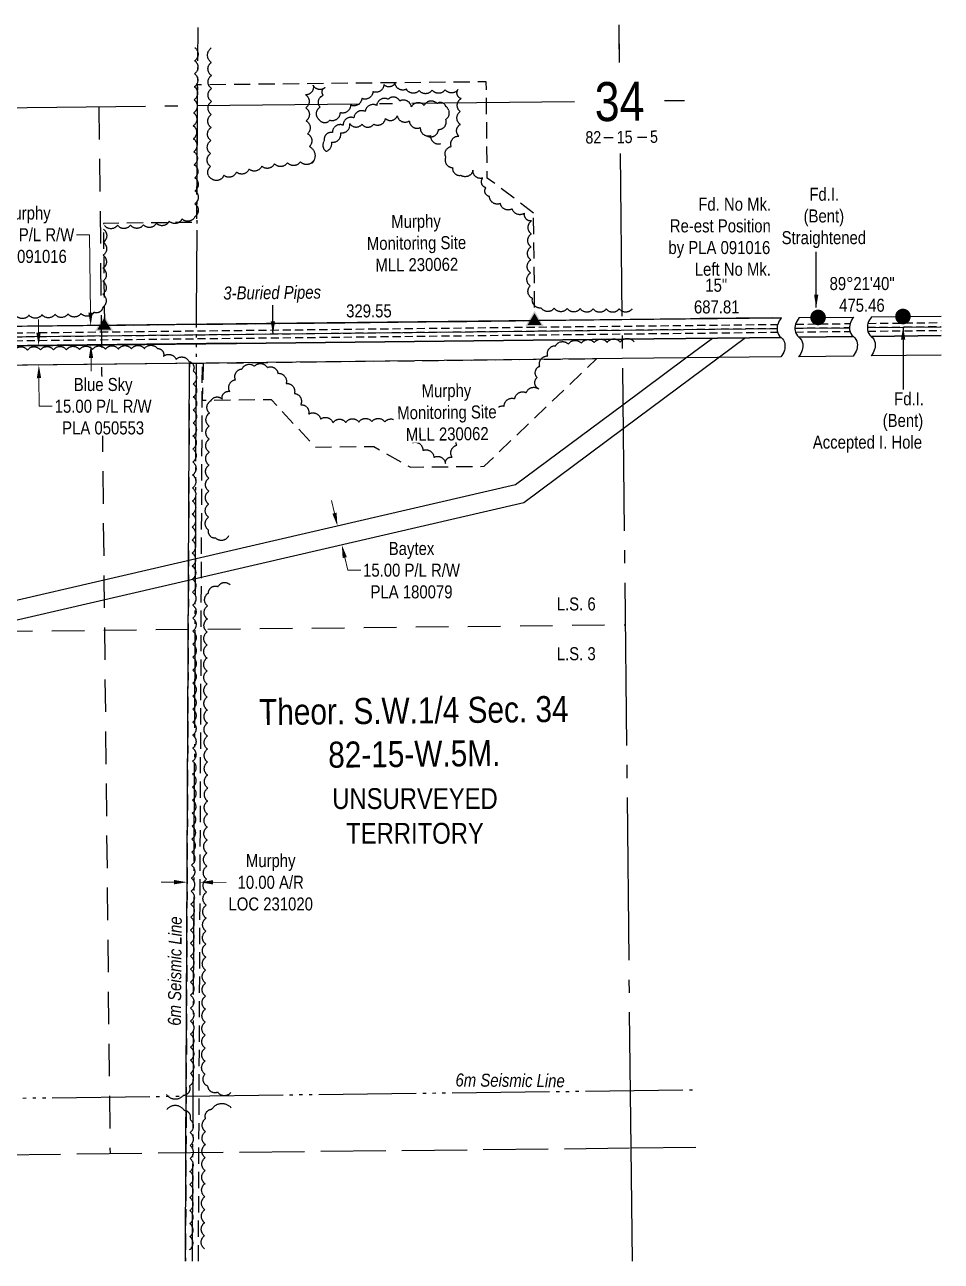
# Model space of a CAD drawing. Extents: x 543947 to 547895, y 6222412 to 6225211.
# Drawn here: x 545600 to 546305, y 6222412 to 6223363 of the extents above; entities that cross this region are included whole.
import ezdxf
from ezdxf.enums import TextEntityAlignment as Align

# ---------------------------------------------------------------- set-up
doc = ezdxf.new("R2010")
doc.units = 0
doc.header["$LTSCALE"] = 5
doc.header["$PDSIZE"] = 0.5
for name, pattern in [('0', [1, 1, 0]), ('foc-ACCESSROAD', [3.75, 2.5, -1.25]), ('foc-LSD', [8, 5, -3]), ('foc-QUARTERLINE', [33, 25, -3, 2, -3]), ('foc-SEISMIC', [20.5, 15, -1, 0.5, -1, 0.5, -1, 0.5, -1]), ('foc-UNSURVEYED', [12.5, 10, -2.5]), ('UG_PIPE', [1.875, 1.25, -0.625])]:
    doc.linetypes.add(name, pattern=pattern)
doc.layers.get('Defpoints').update_dxf_attribs({"color": 9})
for name, color, linetype in [('10', 1, 'Continuous'), ('9', 3, 'Continuous'), ('AS-PIPE-UG', 44, 'UG_PIPE'), ('AS-SEISMIC', 224, 'foc-SEISMIC'), ('C-AR', 13, 'foc-ACCESSROAD'), ('C-RW', 13, 'Continuous'), ('C-SYMBOL', 7, 'Continuous'), ('C-WS', 13, 'foc-ACCESSROAD'), ('F-RW', 190, 'Continuous'), ('L-BD', 7, 'Continuous'), ('L-MON', 1, 'Continuous'), ('L-QSEC', 8, 'foc-QUARTERLINE'), ('L-SECTION-LSD', 7, 'foc-LSD'), ('L-SYMBOL', 7, 'Continuous'), ('L-UNS-T', 3, 'Continuous'), ('L-USEC', 7, 'foc-UNSURVEYED'), ('T-BUSH', 110, '0')]:
    doc.layers.add(name, color=color, linetype=linetype)
for name, color, linetype, lineweight in [('C-AR-T', 13, 'Continuous', 9), ('C-RW-T', 13, 'Continuous', 9), ('C-WS-T', 13, 'Continuous', 9), ('F-RW-T', 190, 'Continuous', 9), ('T-TEXT', 48, 'Continuous', 18)]:
    doc.layers.add(name, color=color, linetype=linetype, lineweight=lineweight)
doc.styles.add('100L', font='ARIALN.TTF', dxfattribs={"height": 11})
doc.styles.add('175L', font='ARIALN.TTF', dxfattribs={"height": 20})
doc.styles.add('80', font='ARIALN.TTF', dxfattribs={"height": 10})
doc.styles.add('80CG', font='ARIALN.TTF', dxfattribs={"height": 10})
doc.styles.add('80L', font='ARIALN.TTF', dxfattribs={"height": 10})
doc.styles.add('SIMPLEX', font='ARIALN.TTF')
doc.dimstyles.new('Compass 5 000', dxfattribs={"dimscale": 5, "dimtxt": 9, "dimasz": 2, "dimexe": 0.2, "dimexo": 0.0625, "dimgap": 0.5, "dimtad": 0, "dimtih": 1, "dimtoh": 1, "dimzin": 0, "dimdsep": 46, "dimtxsty": '80CG', "dimcen": 0.1, "dimse1": 1, "dimse2": 1, "dimclrd": 256, "dimclrt": 256, "dimaunit": 1, "dimadec": 4, "dimazin": 0, "dimtfac": 0.06, "dimtofl": 0, "dimtmove": 0, "dimatfit": 1, "dimfxl": 0.2, "dimtolj": 1, "dimtzin": 0, "dimlwd": -1, "dimarcsym": 0})

# ---------------------------------------------------------------- blocks, each defined once
blk = doc.blocks.new('L-SECLBL')
at = {"layer": '9', "color": 7}
for p, q in [((-5.08, -27.83), (-12.29, -27.83)), ((20.7, -27.83), (13.5, -27.83))]:
    blk.add_line(p, q, dxfattribs=at)
at = {"layer": '10', "color": 2, "style": 'SIMPLEX'}
blk.add_attdef('SEC', text='', height=30, dxfattribs=at).set_placement((0, 0), align=Align.MIDDLE)
at = {"layer": '10', "color": 5, "style": '80L'}
blk.add_attdef('TWP', text='', height=9.5, dxfattribs=at).set_placement((-14.43, -27.37), align=Align.MIDDLE_RIGHT)
blk.add_attdef('RGE', text='', height=9.5, dxfattribs=at).set_placement((3.62, -27.37), align=Align.MIDDLE_CENTER)
blk.add_attdef('MER', text='', height=9.5, dxfattribs=at).set_placement((23.17, -27.37), align=Align.MIDDLE_LEFT)
blk = doc.blocks.new('*D416')
at = {"layer": 'C-AR-T', "transparency": 16777216}
for p, q in [((545715.01, 6222703.6), (545705.01, 6222703.64)), ((545745, 6222703.47), (545755, 6222703.43))]:
    blk.add_line(p, q, dxfattribs=at)
for points in [[(545715.01, 6222705.27), (545715, 6222701.93), (545725.01, 6222703.56)], [(545745.01, 6222705.14), (545745, 6222701.8), (545735, 6222703.51)]]:
    blk.add_solid(points, dxfattribs=at)
at = {"layer": 'Defpoints', "color": 0, "transparency": 16777216}
for p in [(545725.01, 6222703.98), (545735, 6222703.93), (545735, 6222703.51)]:
    blk.add_point(p, dxfattribs=at)
at = {"layer": 'C-AR-T', "transparency": 16777216, "insert": (545789.29, 6222703.43), "char_height": 10, "attachment_point": 5, "style": '80CG'}
blk.add_mtext('\\A1;Murphy\\P10.00 A/R\\PLOC 231020', dxfattribs=at)
blk = doc.blocks.new('*D418')
at = {"layer": 'C-RW-T', "transparency": 16777216}
for p, q in [((545650.07, 6223201.11), (545640.07, 6223201.11)), ((545650.73, 6223141.34), (545650.07, 6223201.11)), ((545651.13, 6223106.38), (545651.24, 6223096.38))]:
    blk.add_line(p, q, dxfattribs=at)
for points in [[(545652.4, 6223141.36), (545649.07, 6223141.32), (545650.85, 6223131.34)], [(545652.79, 6223106.39), (545649.46, 6223106.36), (545651.01, 6223116.38)]]:
    blk.add_solid(points, dxfattribs=at)
at = {"layer": 'Defpoints', "color": 0, "transparency": 16777216}
for p in [(545650.85, 6223131.34), (545843.62, 6223133.49), (545843.78, 6223118.53)]:
    blk.add_point(p, dxfattribs=at)
at = {"layer": 'C-RW-T', "transparency": 16777216, "insert": (545600.98, 6223201.11), "char_height": 10, "attachment_point": 5, "style": '80CG'}
blk.add_mtext('\\A1;Murphy\\P15.00 P/L R/W\\PPLA 091016', dxfattribs=at)
blk = doc.blocks.new('*D424')
at = {"layer": 'Defpoints', "color": 0, "transparency": 16777216}
for p in [(545883.67, 6223118.97), (545611, 6223100.93), (545883.84, 6223103.97)]:
    blk.add_point(p, dxfattribs=at)
at = {"layer": 'F-RW-T', "transparency": 16777216}
for p, q in [((545610.72, 6223125.94), (545610.61, 6223135.94)), ((545611.11, 6223090.93), (545611.35, 6223069.31)), ((545611.35, 6223069.31), (545621.35, 6223069.31))]:
    blk.add_line(p, q, dxfattribs=at)
for points in [[(545612.38, 6223125.95), (545609.05, 6223125.92), (545610.83, 6223115.94)], [(545612.77, 6223090.95), (545609.44, 6223090.91), (545611, 6223100.93)]]:
    blk.add_solid(points, dxfattribs=at)
at = {"layer": 'F-RW-T', "transparency": 16777216, "insert": (545660.43, 6223069.31), "char_height": 10, "attachment_point": 5, "style": '80CG', "bg_fill": 3, "box_fill_scale": 1.1, "bg_fill_color": 256, "bg_fill_true_color": 13158600, "bg_fill_transparency": 0}
blk.add_mtext('\\A1;Blue Sky\\P15.00 P/L R/W\\PPLA 050553', dxfattribs=at)
blk = doc.blocks.new('*D425')
at = {"layer": 'Defpoints', "color": 0, "transparency": 16777216}
for p in [(545840.6, 6222977.39), (545646.2, 6222932.39), (545649.58, 6222917.78)]:
    blk.add_point(p, dxfattribs=at)
at = {"layer": 'F-RW-T', "transparency": 16777216}
for p, q in [((545838.34, 6222987.14), (545836.09, 6222996.88)), ((545846.23, 6222953.04), (545848.49, 6222943.3)), ((545848.49, 6222943.3), (545858.49, 6222943.3))]:
    blk.add_line(p, q, dxfattribs=at)
for points in [[(545839.96, 6222987.51), (545836.72, 6222986.76), (545840.6, 6222977.39)], [(545847.86, 6222953.42), (545844.61, 6222952.67), (545843.98, 6222962.79)]]:
    blk.add_solid(points, dxfattribs=at)
at = {"layer": 'F-RW-T', "transparency": 16777216, "insert": (545897.58, 6222943.3), "char_height": 10, "attachment_point": 5, "style": '80CG'}
blk.add_mtext('\\A1;Baytex\\P15.00 P/L R/W\\PPLA 180079', dxfattribs=at)
blk = doc.blocks.new('fdia')
at = {"color": 255, "const_width": 1}
blk.add_lwpolyline([(-0.5, 0, 1), (0.5, 0, 1)], format="xyb", close=True, dxfattribs=at)
blk = doc.blocks.new('Fdiaa')
blk.add_blockref('fdia', (0, 0))
blk = doc.blocks.new('fdib')
at = {"color": 1, "const_width": 1.6}
blk.add_lwpolyline([(-0.4, 0, 1), (0.4, 0, 1)], format="xyb", close=True, dxfattribs=at)
at = {"color": 1}
blk.add_circle((0, 0), 0.8, dxfattribs=at)
blk = doc.blocks.new('Fdibb')
blk.add_blockref('fdib', (0, 0))
blk = doc.blocks.new('fdicc')
for name in ['Fdibb', 'Fdiaa']:
    blk.add_blockref(name, (0, 0))
blk = doc.blocks.new('FDI')
blk.add_blockref('fdicc', (0, 0))
blk = doc.blocks.new('STRIA')
blk.add_hatch(color=255).paths.add_polyline_path([(-0.04, 1.52), (-1.47, -0.87), (1.39, -0.87)])
blk = doc.blocks.new('STRIAA')
blk.add_blockref('STRIA', (0, 0))
blk = doc.blocks.new('STRIB')
at = {"color": 1}
blk.add_solid([(-1.12, -0.67), (-0.04, 1.13), (1.04, -0.67)], dxfattribs=at)
blk = doc.blocks.new('STRIBB')
blk.add_blockref('STRIB', (0, 0))
blk = doc.blocks.new('STRICC')
for name in ['STRIAA', 'STRIBB']:
    blk.add_blockref(name, (0, 0))
blk = doc.blocks.new('fdspike')
blk.add_blockref('STRICC', (0, 0))

msp = doc.modelspace()

# ---------------------------------------------------------------- linework, layer by layer
at = {"layer": 'AS-PIPE-UG', "flags": 128}
for points in [[(545216.951, 6223118.541), (546178.677, 6223129.237)], [(545217.345, 6223121.544), (546179.181, 6223132.241)], [(545217.424, 6223115.547), (546179.04, 6223126.242)], [(546192.441, 6223129.39), (546234.332, 6223129.856)], [(546192.804, 6223126.395), (546234.697, 6223126.861)], [(546192.945, 6223132.394), (546234.836, 6223132.86)], [(546248.096, 6223130.009), (546304.963, 6223130.641)], [(546248.461, 6223127.014), (546304.963, 6223127.642)], [(546248.6, 6223133.013), (546304.963, 6223133.64)]]:
    msp.add_lwpolyline(points, dxfattribs=at)
at = {"layer": 'AS-SEISMIC', "flags": 128}
for points in [[(545729.143, 6222412.247), (545732.297, 6223140.373), (545733.384, 6223360.395)], [(545211.318, 6222532.968), (546115.695, 6222543.998)]]:
    msp.add_lwpolyline(points, dxfattribs=at)
at = {"layer": 'C-AR', "flags": 128}
msp.add_lwpolyline([(545733.739, 6222412.247), (545736.734, 6223102.335), (545726.738, 6223102.226), (545723.744, 6222412.247)], dxfattribs=at)
at = {"layer": 'C-RW'}
for points in [[(545219.959, 6223126.699), (545238.379, 6223126.899), (545268.537, 6223127.227), (545762.755, 6223132.596), (545822.724, 6223133.257), (546059.311, 6223135.9), (546181.943, 6223137.27)], [(545219.959, 6223126.699), (545238.379, 6223126.899), (545268.537, 6223127.227), (545762.755, 6223132.596), (545822.724, 6223133.257), (546059.311, 6223135.9), (546181.943, 6223137.27)], [(546195.707, 6223137.424), (546237.598, 6223137.892)], [(546195.707, 6223137.424), (546237.598, 6223137.892)], [(546251.363, 6223138.046), (546304.963, 6223138.644)], [(546251.363, 6223138.046), (546304.963, 6223138.644)], [(546181.708, 6223122.289), (546059.472, 6223120.928), (545762.957, 6223117.63), (545268.695, 6223112.226), (545238.537, 6223111.896), (545220.239, 6223111.696)], [(546181.708, 6223122.289), (546059.472, 6223120.928), (545762.957, 6223117.63), (545268.695, 6223112.226), (545238.537, 6223111.896), (545220.239, 6223111.696)], [(546237.366, 6223122.908), (546195.472, 6223122.442)], [(546237.366, 6223122.908), (546195.472, 6223122.442)], [(546304.963, 6223123.66), (546251.13, 6223123.061)], [(546304.963, 6223123.66), (546251.13, 6223123.061)]]:
    msp.add_lwpolyline(points, dxfattribs=at)
at = {"layer": 'C-WS', "flags": 128}
for points in [[(545991.457, 6223217.833), (545955.845, 6223244.72), (545955.064, 6223318.631), (545732.774, 6223316.283), (545732.166, 6223210.606), (545660.601, 6223209.85), (545661.452, 6223131.495), (545992.378, 6223135.157)], [(545737.46, 6223102.191), (545736.611, 6223074.005), (545789.557, 6223074.595), (545823.539, 6223037.947), (545868.616, 6223038.45), (545896.718, 6223022.554), (545953.389, 6223023.185), (546039.883, 6223105.711)]]:
    msp.add_lwpolyline(points, close=True, dxfattribs=at)
at = {"layer": 'Defpoints', "color": 3}
for p, q in [((546182.003, 6223137.341), (545159.645, 6223126.112)), ((546182.003, 6223137.341), (545762.746, 6223132.736)), ((546174.893, 6223137.263), (546119.403, 6223136.654)), ((545762.746, 6223132.736), (545220.019, 6223126.775)), ((545762.911, 6223117.744), (545220.124, 6223111.783)), ((545763.075, 6223102.752), (545219.853, 6223096.786)), ((545724.106, 6222495.702), (545726.738, 6223102.226)), ((545726.738, 6223102.226), (545736.734, 6223102.335)), ((545723.744, 6222412.247), (545724.106, 6222495.702))]:
    msp.add_line(p, q, dxfattribs=at)
at = {"layer": 'Defpoints'}
for p, q in [((546178.746, 6223128.817), (545216.95, 6223118.619)), ((546234.445, 6223129.408), (546192.439, 6223128.963)), ((546304.963, 6223130.156), (546248.094, 6223129.553))]:
    msp.add_line(p, q, dxfattribs=at)
at = {"layer": 'F-RW'}
for points in [[(545220.239, 6223111.696), (545238.537, 6223111.896), (545268.695, 6223112.226), (545762.957, 6223117.63), (546059.472, 6223120.928), (546181.708, 6223122.289)], [(546195.472, 6223122.442), (546237.366, 6223122.908)], [(546251.13, 6223123.061), (546304.963, 6223123.66)], [(546181.509, 6223107.278), (546059.633, 6223105.922), (545763.122, 6223102.623), (545268.854, 6223097.231), (545238.695, 6223096.902), (545220.347, 6223096.701)], [(546237.162, 6223107.898), (546195.273, 6223107.431)], [(546304.963, 6223108.652), (546250.926, 6223108.051)]]:
    msp.add_lwpolyline(points, dxfattribs=at)
at = {"layer": 'L-BD', "flags": 128}
for points in [[(546181.943, 6223137.27, 0.0981962), (546179.177, 6223132.228, 0.1150249), (546178.799, 6223127.316, 0.1891018), (546181.726, 6223122.274, -0.1891018), (546184.652, 6223117.232, -0.1150249), (546184.274, 6223112.32, -0.0981962), (546181.509, 6223107.278)], [(546195.707, 6223137.423, 0.0981962), (546192.941, 6223132.381, 0.1150249), (546192.563, 6223127.469, 0.1891018), (546195.49, 6223122.427, -0.1891018), (546198.417, 6223117.385, -0.1150249), (546198.038, 6223112.473, -0.0981962), (546195.273, 6223107.431)], [(546237.598, 6223137.892, 0.0981962), (546234.833, 6223132.85, 0.1150249), (546234.454, 6223127.938, 0.1891018), (546237.381, 6223122.896, -0.1891018), (546240.308, 6223117.854, -0.1150249), (546239.929, 6223112.942, -0.0981962), (546237.164, 6223107.9)], [(546251.362, 6223138.045, 0.0981962), (546248.597, 6223133.003, 0.1150249), (546248.218, 6223128.091, 0.1891018), (546251.145, 6223123.049, -0.1891018), (546254.072, 6223118.007, -0.1150249), (546253.693, 6223113.095, -0.0981962), (546250.928, 6223108.053)]]:
    msp.add_lwpolyline(points, format="xyb", dxfattribs=at)
at = {"layer": 'L-QSEC'}
for p, q in [((546056.913, 6223362.535), (546057.225, 6223333.572)), ((546057.01, 6223353.562), (546057.225, 6223333.572)), ((546022.872, 6223303.22), (545256.79, 6223295.128)), ((546107.522, 6223304.114), (546092.171, 6223303.952)), ((546057.977, 6223263.608), (546066.195, 6222499.316)), ((546066.195, 6222499.316), (546067.131, 6222412.247))]:
    msp.add_line(p, q, dxfattribs=at)
at = {"layer": 'L-SECTION-LSD'}
for p, q in [((545657.169, 6223299.357), (545665.741, 6222495.085)), ((545261.038, 6222892.992), (546061.871, 6222901.451))]:
    msp.add_line(p, q, dxfattribs=at)
at = {"layer": 'L-USEC'}
for p, q in [((545265.286, 6222490.855), (546066.195, 6222499.315)), ((545265.286, 6222490.855), (546066.195, 6222499.315)), ((546066.195, 6222499.315), (546116.17, 6222499.843))]:
    msp.add_line(p, q, dxfattribs=at)
at = {"layer": 'T-BUSH', "flags": 128}
for points in [[(545730.891, 6223344.909, -0.520567), (545730.779, 6223334.909, -0.5205671), (545730.667, 6223324.91, -0.5205671), (545730.554, 6223314.911, -0.5205671), (545730.321, 6223304.914, -0.5205671), (545730.033, 6223294.918, -0.5205671), (545729.744, 6223284.922, -0.5205671), (545729.767, 6223274.927, -0.5205671), (545730.131, 6223264.934, -0.5205671), (545730.494, 6223254.941, -0.5205671), (545730.858, 6223244.947, -0.5205671), (545731.06, 6223234.951, -0.5205671), (545730.993, 6223224.952, -0.5205671), (545730.925, 6223214.952, -0.5205671), (545721.105, 6223213.246, -0.5205671), (545711.246, 6223211.572, -0.5205671), (545701.387, 6223209.898, -0.5205671), (545691.481, 6223208.734, -0.5205671), (545681.482, 6223208.583, -0.5205671), (545671.483, 6223208.432, -0.5205671), (545661.485, 6223208.282)], [(545822.119, 6223258.053, -0.5205671), (545812.148, 6223257.289, -0.5205671), (545802.177, 6223256.524, -0.5205671), (545792.206, 6223255.759, -0.5205671), (545782.406, 6223253.877, -0.5205671), (545772.659, 6223251.641, -0.5205671), (545762.936, 6223249.306, -0.5205671), (545753.256, 6223246.797, -0.5205671), (545743.576, 6223244.289, -0.5205671), (545743.001, 6223253.531, -0.5205671), (545743.013, 6223263.531, -0.5205671), (545743.218, 6223273.529, -0.5205671), (545743.425, 6223283.527, -0.5205671), (545743.631, 6223293.525, -0.5205671), (545743.752, 6223303.523, -0.5205671), (545743.716, 6223313.523, -0.5205671), (545743.68, 6223323.523, -0.5205671), (545743.644, 6223333.523, -0.5205671), (545743.603, 6223344.689, -0.5205671)], [(546067.325, 6223144.303, -0.5205671), (546057.326, 6223144.22, -0.5205671), (546047.326, 6223144.138, -0.5205671), (546037.327, 6223144.179, -0.5205671), (546027.328, 6223144.342, -0.5205671), (546017.329, 6223144.504, -0.5205671), (546007.331, 6223144.667, -0.5205671), (545997.332, 6223144.83, -0.5205671), (545990.622, 6223152.223, -0.5205671), (545988.793, 6223161.787, -0.5205671), (545989.023, 6223171.784, -0.5205671), (545989.253, 6223181.782, -0.5205671), (545989.483, 6223191.779, -0.5205671), (545989.713, 6223201.776, -0.5205671), (545989.943, 6223211.774, -0.5205671), (545984.436, 6223217.694, -0.5205671), (545975.015, 6223221.013, -0.5205671), (545965.897, 6223225.119, -0.5205671), (545957.48, 6223230.506, -0.5205671), (545954.637, 6223237.264, -0.5205671), (545952.393, 6223244.73, -0.5205671), (545944.818, 6223250.67, -0.5205671), (545935.679, 6223246.612, -0.5205671), (545929.483, 6223252.406, -0.5205671), (545924.068, 6223260.813, -0.5205671), (545928.112, 6223268.932, -0.5205671), (545934.028, 6223276.994, -0.5205671), (545935.147, 6223285.914, -0.5205671), (545934.995, 6223295.794, -0.5205671), (545935.738, 6223305.767, -0.5205671), (545933.463, 6223312.863, -0.5205671), (545923.466, 6223312.602, -0.5205671), (545913.47, 6223312.32, -0.5205671), (545903.477, 6223311.968, -0.5205671), (545893.709, 6223312.976, -0.5205671), (545884.874, 6223317.662, -0.5205671), (545876.29, 6223316.49, -0.5205671), (545867.885, 6223311.07, -0.5205671), (545859.353, 6223305.859, -0.5205671), (545850.739, 6223300.779, -0.5205671), (545842.594, 6223295.012, -0.5205671), (545834.617, 6223289.011, -0.5205671), (545826.961, 6223289.213, -0.5205671), (545827.234, 6223299.209, -0.5205671), (545829.759, 6223308.314, -0.5205671), (545831.139, 6223314.337, -0.5205671), (545821.866, 6223316.192, -0.5205671), (545816.175, 6223308.699, -0.5205671), (545816.336, 6223298.7, -0.5205671), (545816.496, 6223288.701, -0.5205671), (545817.572, 6223278.776, -0.5205671), (545819.002, 6223268.879, -0.5205671), (545820.874, 6223255.925, -0.5205671)], [(545909.771, 6223276.885, 0.5205671), (545918.325, 6223282.064, 0.5205671), (545923.973, 6223289.679, 0.5205671), (545924.067, 6223299.55, 0.5205671), (545917.232, 6223301.936, 0.5205671), (545907.325, 6223300.573, 0.5205671), (545897.451, 6223299.407, 0.5205671), (545888.513, 6223303.892, 0.5205671), (545879.613, 6223305.248, 0.5205671), (545870.787, 6223300.547, 0.5205671), (545861.961, 6223295.847, 0.5205671), (545853.229, 6223290.989, 0.5205671), (545844.968, 6223285.354, 0.5205671), (545836.708, 6223279.718, 0.5205671), (545830.469, 6223273.442, 0.3991351), (545831.77, 6223265.252, 0.5205671)], [(545831.77, 6223265.252, 0.392856), (545836.147, 6223272.296, 0.5205671), (545843.096, 6223279.486, 0.5205671), (545850.045, 6223286.677, 0.5205671), (545859.504, 6223286.093, 0.5205671), (545868.512, 6223286.151, 0.5205671), (545877.541, 6223290.45, 0.5205671), (545886.615, 6223292.41, 0.5205671), (545895.876, 6223288.637, 0.5205671), (545904.319, 6223283.452, 0.5205671), (545912.198, 6223277.294, 0.5205671), (545920.012, 6223271.188, 0.5205671)], [(545660.644, 6223205.345, -0.5205671), (545660.537, 6223195.35, -0.5205671), (545660.43, 6223185.356, -0.5205671), (545660.323, 6223175.361, -0.5205671), (545660.216, 6223165.367, -0.5205671), (545660.177, 6223155.371, -0.5205671), (545660.154, 6223145.376, -0.5205671), (545653.328, 6223141.614, -0.5205671), (545643.373, 6223140.718, -0.5205671), (545633.388, 6223140.318, -0.5205671), (545623.398, 6223140.028, -0.5205671), (545613.407, 6223139.737, -0.5205671), (545603.416, 6223139.446, -0.5205671), (545593.425, 6223139.155, -0.5205671), (545583.434, 6223138.864, -0.5205671), (545573.443, 6223138.574, -0.5205671), (545563.452, 6223138.283, -0.5205671), (545553.46, 6223138.069, -0.5205671), (545543.465, 6223138.171, -0.5205671), (545533.471, 6223138.272, -0.5205671), (545523.476, 6223138.374, -0.5205671), (545513.481, 6223138.475, -0.5205671), (545503.487, 6223138.577, -0.5205671), (545493.492, 6223138.678, -0.5205671), (545487.532, 6223144.666, -0.5205671), (545483.833, 6223153.951, -0.5205671), (545480.134, 6223163.237, -0.5205671), (545474.02, 6223171.075, -0.5205671), (545467.531, 6223178.677, -0.5205671), (545460.948, 6223186.198, -0.5205671), (545454.364, 6223193.719, -0.5205671), (545446.684, 6223197.918, -0.5205671), (545436.915, 6223195.8, -0.5205671), (545427.147, 6223193.683, -0.5205671), (545417.379, 6223191.565, -0.5205671), (545407.665, 6223189.211, -0.5205671), (545397.96, 6223186.82, -0.5205671), (545388.255, 6223184.429, -0.5205671), (545378.55, 6223182.038, -0.5205671), (545368.78, 6223179.975, -0.5205671), (545362.093, 6223175.195, -0.5205671), (545360.332, 6223165.356, -0.5205671), (545358.572, 6223155.517, -0.5205671), (545357.117, 6223145.629, -0.5205671), (545353.992, 6223137.132, -0.5205671), (545343.997, 6223137.108, -0.5205671), (545334.001, 6223137.083, -0.5205671), (545324.006, 6223137.059, -0.5205671), (545314.011, 6223137.034, -0.5205671), (545308.122, 6223137.02, -0.5205671)], [(545432.603, 6223073.565, -0.1237998), (545434.916, 6223071.693, -0.5205671), (545444.906, 6223072.025, -0.5205671), (545452.081, 6223077.106, -0.5205671), (545457.165, 6223085.711, -0.5205671), (545462.25, 6223094.316, -0.5205671), (545467.334, 6223102.921, -0.5205671), (545472.419, 6223111.527, -0.5205671), (545482.271, 6223111.68, -0.5205671), (545492.266, 6223111.606, -0.5205671), (545502.261, 6223111.662, -0.5205671), (545512.256, 6223111.717, -0.5205671), (545522.251, 6223111.773, -0.5205671), (545532.246, 6223111.846, -0.5205671), (545542.24, 6223111.937, -0.5205671), (545552.235, 6223112.028, -0.5205671), (545562.23, 6223112.118, -0.5205671), (545572.225, 6223112.209, -0.5205671), (545582.219, 6223112.299, -0.5205671), (545592.214, 6223112.39, -0.5205671), (545602.209, 6223112.481, -0.5205671), (545612.204, 6223112.571, -0.5205671), (545622.199, 6223112.662, -0.5205671), (545632.193, 6223112.753, -0.5205671), (545642.188, 6223112.843, -0.5205671), (545652.182, 6223112.982, -0.5205671), (545662.177, 6223113.124, -0.5205671), (545672.171, 6223113.266, -0.5205671), (545682.165, 6223113.408, -0.5205671), (545692.159, 6223113.549, -0.5205671), (545702.153, 6223113.691, -0.5205671), (545706.813, 6223107.615, -0.5205671), (545716.561, 6223105.43, -0.5205671), (545726.402, 6223103.708, -0.5205671), (545729.62, 6223096.438, -0.5205671), (545729.681, 6223086.443, -0.5205671), (545729.742, 6223076.448, -0.5205671), (545729.662, 6223066.453, -0.5205671), (545729.573, 6223056.458, -0.5205671), (545729.485, 6223046.463, -0.5205671), (545729.397, 6223036.468, -0.5205671), (545729.308, 6223026.473, -0.5205671), (545729.22, 6223016.479, -0.5205671), (545729.131, 6223006.484, -0.5205671), (545729.043, 6222996.489, -0.5205671), (545728.955, 6222986.494, -0.5205671), (545728.866, 6222976.499, -0.5205671), (545728.778, 6222966.505, -0.5205671), (545728.86, 6222956.51, -0.5205671), (545728.958, 6222946.515, -0.5205671), (545729.056, 6222936.521, -0.5205671), (545729.155, 6222926.526, -0.5205671), (545729.253, 6222916.531, -0.5205671), (545729.313, 6222906.536, -0.5205671), (545729.347, 6222896.541, -0.5205671), (545729.381, 6222886.546, -0.5205671), (545729.402, 6222876.551, -0.5205671), (545729.381, 6222866.556, -0.5205671), (545729.36, 6222856.56, -0.5205671), (545729.34, 6222846.565, -0.5205671), (545729.319, 6222836.57, -0.5205671), (545729.299, 6222826.575, -0.5205671), (545729.278, 6222816.58, -0.5205671), (545729.258, 6222806.584, -0.5205671), (545729.237, 6222796.589, -0.5205671), (545729.216, 6222786.594, -0.5205671), (545729.196, 6222776.599, -0.5205671), (545729.129, 6222766.604, -0.5205671), (545728.978, 6222756.61, -0.5205671), (545728.826, 6222746.616, -0.5205671), (545728.675, 6222736.622, -0.5205671), (545728.523, 6222726.628, -0.5205671), (545728.372, 6222716.634, -0.5205671), (545728.22, 6222706.64, -0.5205671), (545728.068, 6222696.646, -0.5205671), (545727.917, 6222686.652, -0.5205671), (545727.765, 6222676.658, -0.5205671), (545727.654, 6222666.663, -0.5205671), (545727.64, 6222656.668, -0.5205671), (545727.626, 6222646.673, -0.5205671), (545727.612, 6222636.678, -0.5205671), (545727.599, 6222626.683, -0.5205671), (545727.585, 6222616.687, -0.5205671), (545727.571, 6222606.692, -0.5205671), (545727.558, 6222596.697, -0.5205671), (545727.544, 6222586.702, -0.5205671), (545727.53, 6222576.707, -0.5205671), (545727.516, 6222566.711, -0.5205671), (545727.503, 6222556.716, -0.5205671), (545726.726, 6222546.853, -0.5205671), (545721.967, 6222539.591, -0.5205671), (545709.261, 6222540.477)], [(545756.878, 6222969.66, -0.5205671), (545747.017, 6222968.028, -0.5205671), (545741.547, 6222974.146, -0.5205671), (545741.543, 6222984.141, -0.5205671), (545741.62, 6222994.136, -0.5205671), (545741.697, 6223004.13, -0.5205671), (545741.774, 6223014.125, -0.5205671), (545741.851, 6223024.12, -0.5205671), (545741.928, 6223034.115, -0.5205671), (545742.005, 6223044.11, -0.5205671), (545742.082, 6223054.105, -0.5205671), (545742.159, 6223064.1, -0.5205671), (545743.426, 6223073.62, -0.5205671), (545751.975, 6223074.807, -0.5205671), (545757.748, 6223080.789, -0.5205671), (545762.197, 6223089.74, -0.5205671), (545767.314, 6223097.99, -0.5205671), (545776.77, 6223100.06, -0.5205671), (545786.714, 6223099.046, -0.5205671), (545794.83, 6223094.63, -0.5205671), (545801.166, 6223086.9, -0.5205671), (545807.502, 6223079.17, -0.5205671), (545812.355, 6223070.473, -0.5205671), (545818.404, 6223063.238, -0.5205671), (545827.698, 6223059.561, -0.5205671), (545837.119, 6223056.609, -0.5205671), (545847.11, 6223056.918, -0.5205671), (545857.1, 6223057.227, -0.5205671), (545867.09, 6223057.535, -0.5205671), (545877.071, 6223057.271, -0.5205671), (545887.046, 6223056.628, -0.5205671), (545893.191, 6223049.911, -0.5205671), (545898.339, 6223041.421, -0.5205671), (545906.273, 6223035.341, -0.5205671), (545914.786, 6223030.162, -0.5205671), (545923.607, 6223025.462, -0.5205671), (545928.888, 6223030.027, -0.5205671), (545932.325, 6223039.412, -0.5205671), (545937.145, 6223047.097, -0.5205671), (545946.927, 6223049.152, -0.5205671), (545954.302, 6223055.702, -0.5205671), (545961.436, 6223062.703, -0.5205671), (545968.825, 6223069.419, -0.5205671), (545976.994, 6223075.103, -0.5205671), (545985.848, 6223079.711, -0.5205671), (545995.419, 6223082.591, -0.5205671), (545994.096, 6223091.422, -0.5205671), (545996.179, 6223100.091, -0.5205671), (546002.333, 6223107.966, -0.5205671), (546008.488, 6223115.842, -0.5205671), (546018.18, 6223117.033, -0.5205671), (546028.154, 6223117.691, -0.5205671), (546038.133, 6223118.21, -0.5205671), (546048.126, 6223118.401, -0.5205671), (546058.12, 6223118.592, -0.5205671), (546068.777, 6223118.796, -0.5205671)], [(545758.634, 6222541.953, -0.5205671), (545748.641, 6222542.138, -0.5205671), (545741.038, 6222546.769, -0.5205671), (545738.74, 6222556.037, -0.5205671), (545738.806, 6222566.032, -0.5205671), (545738.873, 6222576.027, -0.5205671), (545738.939, 6222586.022, -0.5205671), (545739.006, 6222596.017, -0.5205671), (545739.073, 6222606.012, -0.5205671), (545739.139, 6222616.007, -0.5205671), (545739.206, 6222626.002, -0.5205671), (545739.272, 6222635.997, -0.5205671), (545739.339, 6222645.992, -0.5205671), (545739.405, 6222655.987, -0.5205671), (545739.472, 6222665.982, -0.5205671), (545739.587, 6222675.976, -0.5205671), (545739.728, 6222685.971, -0.5205671), (545739.868, 6222695.965, -0.5205671), (545740.009, 6222705.959, -0.5205671), (545740.149, 6222715.953, -0.5205671), (545740.29, 6222725.947, -0.5205671), (545740.43, 6222735.942, -0.5205671), (545740.571, 6222745.936, -0.5205671), (545740.711, 6222755.93, -0.5205671), (545740.852, 6222765.924, -0.5205671), (545740.906, 6222775.919, -0.5205671), (545740.85, 6222785.914, -0.5205671), (545740.794, 6222795.909, -0.5205671), (545740.739, 6222805.904, -0.5205671), (545740.683, 6222815.899, -0.5205671), (545740.627, 6222825.894, -0.5205671), (545740.571, 6222835.889, -0.5205671), (545740.515, 6222845.884, -0.5205671), (545740.459, 6222855.879, -0.5205671), (545740.403, 6222865.874, -0.5205671), (545740.347, 6222875.869, -0.5205671), (545740.408, 6222885.864, -0.5205671), (545740.51, 6222895.859, -0.5205671), (545740.613, 6222905.853, -0.5205671), (545740.715, 6222915.848, -0.5205671), (545741.381, 6222925.739, -0.5205671), (545748.812, 6222930.81, -0.5205671), (545758.033, 6222932.101, -0.5205671)], [(545726.936, 6222421.201, 0.5205671), (545726.979, 6222431.196, 0.5205671), (545727.022, 6222441.191, 0.5205671), (545727.064, 6222451.186, 0.5205671), (545727.107, 6222461.181, 0.5205671), (545727.149, 6222471.176, 0.5205671), (545727.192, 6222481.171, 0.5205671), (545727.234, 6222491.167, 0.5205671), (545727.277, 6222501.162, 0.5205671), (545727.32, 6222511.157, 0.5205671), (545727.362, 6222521.152, 0.5205671), (545722.924, 6222528.02, 0.5205671), (545709.32, 6222528.791, 0.5205671)], [(545738.362, 6222421.908, -0.5205671), (545738.452, 6222431.903, -0.5205671), (545738.543, 6222441.898, -0.5205671), (545738.633, 6222451.892, -0.5205671), (545738.723, 6222461.887, -0.5205671), (545738.813, 6222471.882, -0.5205671), (545738.903, 6222481.877, -0.5205671), (545738.993, 6222491.872, -0.5205671), (545739.083, 6222501.866, -0.5205671), (545739.173, 6222511.861, -0.5205671), (545739.263, 6222521.856, -0.5205671), (545744.078, 6222529.074, -0.5205671), (545758.735, 6222530.267, -0.5205671)]]:
    msp.add_lwpolyline(points, format="xyb", dxfattribs=at)

# ---------------------------------------------------------------- block references
at = {"layer": 'L-MON', "color": 3, "xscale": 4.99759795, "yscale": 4.99759795, "zscale": 4.99759795}
for name, p in [('FDI', (546275.497, 6223138.315)), ('fdspike', (545992.378, 6223135.157)), ('FDI', (546210.215, 6223137.586))]:
    msp.add_blockref(name, p, dxfattribs=at)
at = {"layer": 'L-SYMBOL', "xscale": 0.9995599111504677, "yscale": 0.9995599111504677, "zscale": 0.9995599111504677, "rotation": 0.6052258838919126}
msp.add_blockref('L-SECLBL', (546057.547, 6223303.587), dxfattribs=at).add_auto_attribs({'SEC': '34', 'TWP': '82', 'RGE': '15', 'MER': '5'})

# ---------------------------------------------------------------- texts
at = {"layer": 'AS-SEISMIC', "char_height": 9.9956, "attachment_point": 1, "style": '80'}
for insert, rotation in [((545710.141, 6222584.404), 89.538486), ((545922.569, 6222556.667), 359.538486)]:
    msp.add_mtext_dynamic_manual_height_columns('\\pi8.8876;{\\fArial Narrow|b0|i1|c0|p34;6m Seismic Line}', width=100.54237, gutter_width=45.022, heights=[0], dxfattribs=dict(at, insert=insert, rotation=rotation))
at = {"layer": 'C-WS-T', "insert": (545846.742, 6223215.901), "char_height": 9.9956, "attachment_point": 1, "rotation": 0.605226, "style": '80L'}
msp.add_mtext_dynamic_manual_height_columns('\\pi35.147;Murphy\\P\\pi16.246;Monitoring Site\\P\\pi22.656;MLL 230062', width=107.52114, gutter_width=45.022, heights=[0], dxfattribs=at)
at = {"layer": 'Defpoints', "insert": (546094.269, 6223229.627), "char_height": 9.9952, "attachment_point": 1, "style": '80L'}
msp.add_mtext_dynamic_manual_height_columns('\\pi23.85;Fd. No Mk.\\P\\pi1.9441;Re-est Position \\P\\pi0.8669;by PLA 091016\\P\\pi21.15;Left No Mk.', width=77.90355, gutter_width=50, heights=[0], dxfattribs=at)
at = {"layer": 'L-MON', "char_height": 9.9952, "attachment_point": 1, "style": '80L'}
for s, width, insert in [('\\pi13.717;Fd.I.\\P\\pi9.3054;(Bent)\\P\\pi-7.5862;Straightened', 48.4055, (546189.781, 6223237.234)), ('\\pi62.695;Fd.I.\\P\\pi53.873;(Bent)\\P\\pi0.14015;Accepted I. Hole', 83.66753, (546206.02, 6223080.077))]:
    msp.add_mtext_dynamic_manual_height_columns(s, width=width, gutter_width=50, heights=[0], dxfattribs=dict(at, insert=insert))
at = {"layer": 'L-MON', "color": 3, "char_height": 9.9952, "attachment_point": 1, "style": '80L'}
for s, insert in [('\\pi12.293;15"\\P\\pi3.5621;687.81', (546111.206, 6223167.335)), ('\\pi-4.7184;89°21\'40"\\P\\pi2.6349;475.46', (546223.78, 6223168.635))]:
    msp.add_mtext_dynamic_manual_height_columns(s, width=39.61884, gutter_width=50, heights=[0], dxfattribs=dict(at, insert=insert))
at = {"layer": 'L-UNS-T', "color": 3, "insert": (545900.246, 6222754.364), "char_height": 16, "attachment_point": 5, "style": '80L'}
msp.add_mtext_dynamic_manual_height_columns('UNSURVEYED TERRITORY', width=126.47497, gutter_width=47.523, heights=[0], dxfattribs=at)

# ---------------------------------------------------------------- dimensions: what is measured, and where the dimension line sits
at = {"layer": 'C-AR-T'}
dim = msp.add_aligned_dim(p1=(545725.009, 6222703.978), p2=(545735.005, 6222703.935), distance=-0.422, text='Murphy\\P10.00 A/R\\PLOC 231020', dimstyle='Compass 5 000', dxfattribs=at)
dim.commit()
dim.dimension.update_dxf_attribs({"geometry": '*D416', "text_midpoint": (545789.294, 6222703.426)})
at = {"layer": 'C-RW-T'}
dim = msp.add_linear_dim(base=(545650.846, 6223131.337), p1=(545843.783, 6223118.529), p2=(545843.616, 6223133.491), angle=90.640022, text='Murphy\\P15.00 P/L R/W\\PPLA 091016', dimstyle='Compass 5 000', dxfattribs=at)
dim.commit()
dim.dimension.update_dxf_attribs({"geometry": '*D418', "text_midpoint": (545600.981, 6223201.112), "dimtype": 161})
at = {"layer": 'F-RW-T'}
dim = msp.add_linear_dim(base=(545840.596, 6222977.393), p1=(545649.578, 6222917.779), p2=(545646.197, 6222932.385), angle=103.03554, text='Baytex\\P15.00 P/L R/W\\PPLA 180079', dimstyle='Compass 5 000', dxfattribs=at)
dim.commit()
dim.dimension.update_dxf_attribs({"geometry": '*D425', "text_midpoint": (545897.575, 6222943.302), "dimtype": 161})

# ---------------------------------------------------------------- leaders
at = {"layer": 'L-MON', "color": 3, "path_type": 1}
for points in [[(546208.784, 6223145.131), (546208.784, 6223188.064)], [(546275.629, 6223130.392), (546275.629, 6223082.288)]]:
    msp.add_leader(points, dimstyle='Compass 5 000', override={"dimgap": 0.5, "dimtad": 0}, dxfattribs=at)
at = {"layer": 'T-TEXT', "path_type": 1}
msp.add_leader([(545791.07, 6223124.617), (545790.832, 6223147.143)], dimstyle='Compass 5 000', override={"dimgap": 0.5, "dimtad": 0}, dxfattribs=at)

# ---------------------------------------------------------------- next in the draw order: texts
at = {"layer": 'C-SYMBOL', "color": 3, "insert": (545899.234, 6222845.52), "char_height": 19.9912, "width": 284.67172, "attachment_point": 2, "rotation": 0.605226, "style": '175L', "bg_fill": 3, "box_fill_scale": 1.15, "bg_fill_color": 256, "bg_fill_true_color": 256, "bg_fill_transparency": 0}
msp.add_mtext('Theor. S.W.1/4 Sec. 34\\P82-15-W.5M.', dxfattribs=at)
at = {"layer": 'T-TEXT', "insert": (545752.804, 6223161.278), "char_height": 9.9956, "attachment_point": 1, "rotation": 0.605226, "style": '80L', "bg_fill": 3, "box_fill_scale": 1.15, "bg_fill_color": 256, "bg_fill_true_color": 256, "bg_fill_transparency": 0}
msp.add_mtext_dynamic_manual_height_columns('{\\fArial Narrow|b0|i1|c0|p34;3-Buried Pipes}', width=85.03641, gutter_width=45.022, heights=[0], dxfattribs=at)

# ---------------------------------------------------------------- next in the draw order: linework, layer by layer
at = {"layer": 'F-RW'}
for points in [[(545161.613, 6222837.998), (545241.501, 6222838.827), (545242.12, 6222838.833), (545271.591, 6222845.656), (545977.424, 6223009.072), (546060.094, 6223070.512), (546108.591, 6223106.555), (546128.973, 6223121.702)], [(546154.488, 6223121.986), (546060.293, 6223051.98), (545983.855, 6222995.171), (545271.753, 6222830.304), (545243.91, 6222823.858), (545241.659, 6222823.835), (545161.772, 6222823.006)]]:
    msp.add_lwpolyline(points, dxfattribs=at)

# ---------------------------------------------------------------- next in the draw order: texts
at = {"layer": 'C-WS-T', "insert": (545885.169, 6223085.926), "char_height": 9.9956, "attachment_point": 1, "rotation": 0.605226, "style": '80L', "bg_fill": 3, "box_fill_scale": 1.15, "bg_fill_color": 256, "bg_fill_true_color": 256, "bg_fill_transparency": 0}
msp.add_mtext_dynamic_manual_height_columns('\\pi20.122;Murphy\\P\\pi1.2217;Monitoring Site\\P\\pi7.6309;MLL 230062', width=77.47179, gutter_width=45.022, heights=[0], dxfattribs=at)
at = {"layer": 'L-SECTION-LSD', "char_height": 9.9952, "attachment_point": 1, "style": '100L', "bg_fill": 3, "box_fill_scale": 1.5, "bg_fill_color": 256, "bg_fill_transparency": 0}
for s, width, insert in [('L.S. 6', 30.48313, (546009.279, 6222922.423)), ('L.S. 3', 30.37591, (546009.279, 6222884.157))]:
    msp.add_mtext_dynamic_manual_height_columns(s, width=width, gutter_width=55, heights=[0], dxfattribs=dict(at, insert=insert))

# ---------------------------------------------------------------- next in the draw order: dimensions: what is measured, and where the dimension line sits
at = {"layer": 'F-RW-T'}
dim = msp.add_linear_dim(base=(545610.997, 6223100.93), p1=(545883.668, 6223118.973), p2=(545883.835, 6223103.966), angle=270.637497, text='Blue Sky\\P15.00 P/L R/W\\PPLA 050553', dimstyle='Compass 5 000', override={"dimtfill": 1}, dxfattribs=at)
dim.commit()
dim.dimension.update_dxf_attribs({"geometry": '*D424', "text_midpoint": (545660.434, 6223069.305), "dimtype": 161})

# ---------------------------------------------------------------- next in the draw order: block references
at = {"layer": 'L-MON', "color": 3, "xscale": 4.99759795, "yscale": 4.99759795, "zscale": 4.99759795}
msp.add_blockref('fdspike', (545661.452, 6223131.495), dxfattribs=at)

# ---------------------------------------------------------------- next in the draw order: texts
at = {"layer": 'L-MON', "color": 3, "insert": (545844.567, 6223164.297), "char_height": 9.9952, "attachment_point": 1, "style": '80L'}
msp.add_mtext_dynamic_manual_height_columns('\\pi19.809;\\P\\pi2.7644;329.55', width=39.61884, gutter_width=50, heights=[0], dxfattribs=at)

doc.saveas('drawing.dxf')
